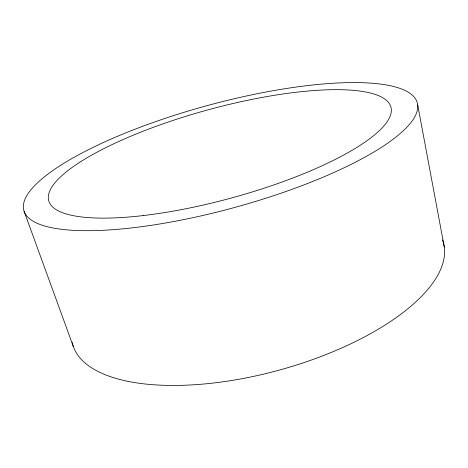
<?xml version="1.0" encoding="UTF-8"?>
<svg xmlns="http://www.w3.org/2000/svg" width="468" height="468" viewBox="0 0 468 468"><rect width="100%" height="100%" fill="white"/><g stroke="black" fill="none" stroke-linecap="round" stroke-linejoin="round"><path stroke-width="0.7" d="M24.096 211.279L73.283 346.425M417.708 104.978A203.954 52.744 -15.3 0 1 126.951 228.425A203.954 52.744 -15.3 0 1 117.047 136.498A203.954 52.744 -15.3 0 1 417.708 104.978L444.29 247.01M442.5 239.92A192.225 79.519 -15.3 0 1 280.069 369.895A192.225 79.519 -15.3 0 1 72.113 342.207M143.764 215.502A177.395 45.601 -15.3 0 0 390.996 107.347A177.395 45.601 -15.3 0 0 124.699 138.832A177.395 45.601 -15.3 0 0 143.764 215.502"/></g></svg>
